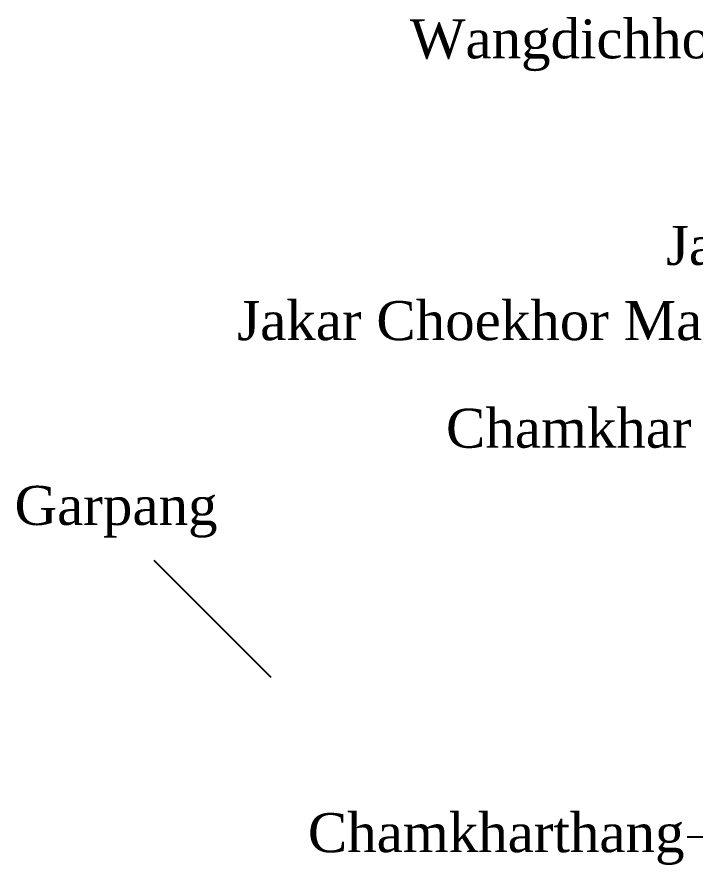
# Model space of a CAD drawing. Extents: x 13365 to 36625, y 86498 to 171760.
# Drawn here: x 13452 to 14321, y 87419 to 88505 of the extents above; entities that cross this region are included whole.
import ezdxf

# ---------------------------------------------------------------- set-up
doc = ezdxf.new("R2010")
doc.units = 0
doc.header["$LTSCALE"] = 5
doc.header["$MEASUREMENT"] = 0
doc.layers.add('text', color=7, linetype='Continuous')

msp = doc.modelspace()

# ---------------------------------------------------------------- linework, layer by layer
at = {"layer": 'text', "linetype": 'Continuous'}
for p, q in [((13777.6, 87659.2), (13628, 87808.8)), ((14390.1, 87454.5), (14310.5, 87454.5))]:
    msp.add_line(p, q, dxfattribs=at)

# ---------------------------------------------------------------- texts
at = {"layer": 'text', "linetype": 'Continuous', "char_height": 50, "attachment_point": 1}
for s, insert, width in [('{\\fTimes New Roman|b0|i0|c0|p18;Wangdichholing School}', (13955.2, 88502.1), 749.176), ('{\\fTimes New Roman|b0|i0|c0|p18;Jakar Lhakhang}', (14283.3, 88237.5), 749.176), ('{\\fTimes New Roman|b0|i0|c0|p18;Jakar Choekhor Mani}', (13734.2, 88141.2), 749.176), ('{\\fTimes New Roman|b0|i0|c0|p18;Chamkhar }', (14001.6, 88003.4), 749.176), ('{\\fTimes New Roman|b0|i0|c0|p18;Garpang}', (13449, 87904.5), 297.968), ('{\\fTimes New Roman|b0|i0|c0|p18;Chamkharthang}', (13824.7, 87485.4), 749.176)]:
    msp.add_mtext(s, dxfattribs=dict(at, insert=insert, width=width))

doc.saveas('drawing.dxf')
